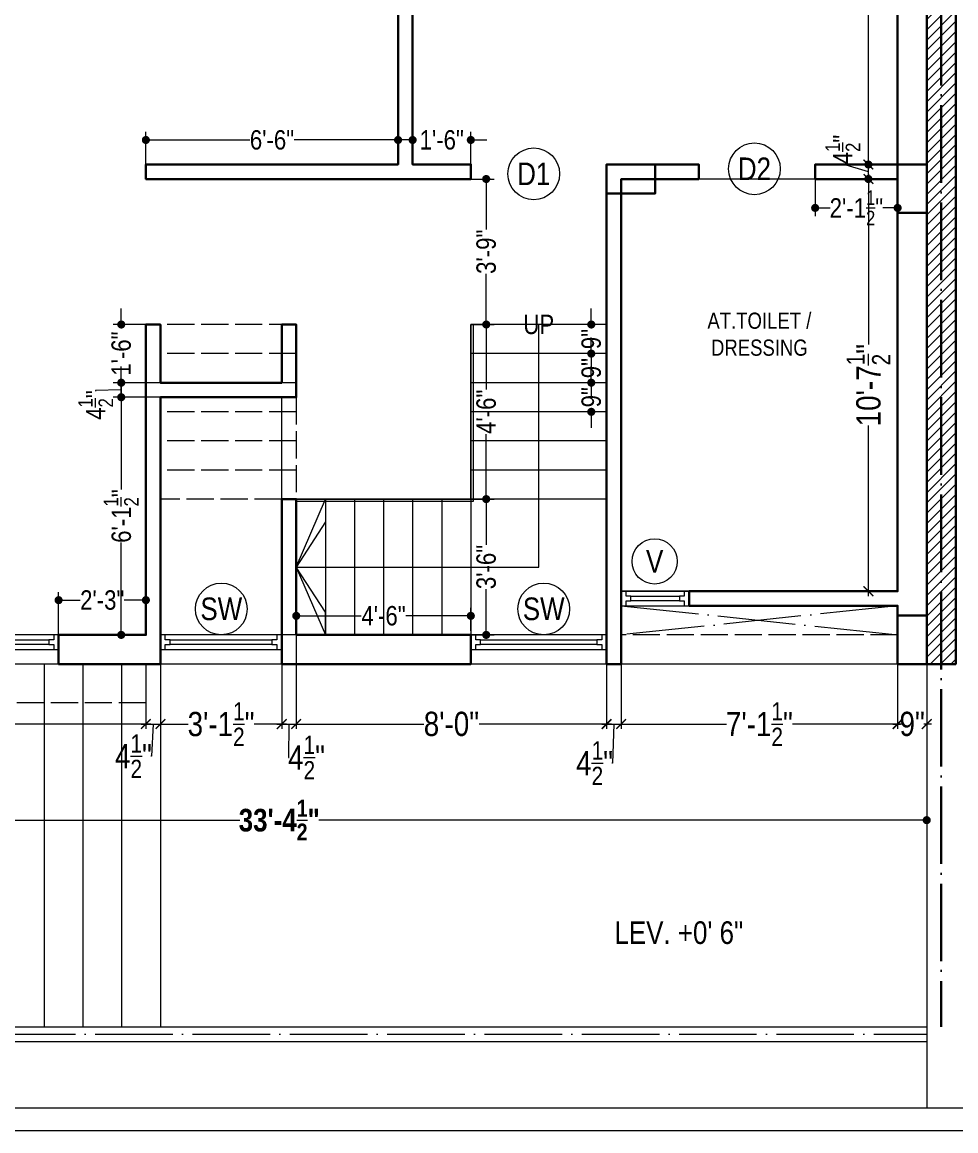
# Paper-space layout 'Layout1' of a CAD drawing. Header units: millimetres. Extents: x -1 to 3078, y -1078 to 819.
# Drawn here: x 389.1 to 677.9, y -686.2 to -343.3 of the extents above; entities that cross this region are included whole.
import ezdxf

# ---------------------------------------------------------------- set-up
doc = ezdxf.new("R2010")
doc.units = ezdxf.units.MM
doc.header["$MEASUREMENT"] = 0
doc.header["$PDMODE"] = 35
doc.linetypes.add('ACAD_ISO02W100', pattern=[15, 12, -3])
doc.linetypes.add('ACAD_ISO04W100', pattern=[30, 24, -3, 0, -3])
doc.layers.get('Defpoints').update_dxf_attribs({"color": 220})
for name, color, linetype, lineweight in [('COLUMN', 1, 'Continuous', 30), ('GROUND FLOOR', 7, 'Continuous', 9), ('GROUND FLOOR  ( DIM )', 7, 'Continuous', 9), ('GROUND FLOOR  ( HATCH )', 251, 'Continuous', 9), ('GROUND FLOOR  ( PLINE )', 251, 'Continuous', 30), ('GROUND FLOOR ( DW_RAIL )', 7, 'Continuous', 9), ('GROUND FLOOR ( STAIR )', 251, 'Continuous', 9), ('X_PLOT', 1, 'Continuous', 9), ('X_SHEET', 7, 'Continuous', 9)]:
    doc.layers.add(name, color=color, linetype=linetype, lineweight=lineweight)
doc.layers.add('GROUND FLOOR  ( Text )', color=251, linetype='Continuous')
doc.styles.add('Cn BT~6', font='swissc.ttf', dxfattribs={"height": 6})
doc.styles.add("Cn_BT_0'-0", font='swissc.ttf')
doc.styles.add('Cn_BT_7', font='swissc.ttf', dxfattribs={"height": 7})
doc.styles.add('Cn_BT_7½', font='swissc.ttf', dxfattribs={"height": 7.5})
doc.dimstyles.new('Cn BT~6', dxfattribs={"dimtxt": 0.18, "dimasz": 2.5, "dimexe": 2.5, "dimexo": 0, "dimgap": 0.09, "dimtad": 0, "dimdec": 3, "dimzin": 3, "dimdsep": 46, "dimlunit": 4, "dimtxsty": 'Cn BT~6', "dimblk": 'DOT', "dimcen": 0.09, "dimdle": 2, "dimclrd": 250, "dimclre": 250, "dimclrt": 5, "dimadec": 0, "dimazin": 0, "dimtfac": 0.75, "dimtdec": 3, "dimtofl": 0, "dimtmove": 0, "dimatfit": 3, "dimfxl": 1, "dimtolj": 1, "dimtzin": 0, "dimlwd": 15, "dimlwe": 15, "dimarcsym": 0})
doc.dimstyles.new('Cn_BT_7½', dxfattribs={"dimtxt": 9, "dimasz": 3, "dimexe": 1.5, "dimexo": 0, "dimgap": 0.09, "dimtad": 0, "dimdec": 3, "dimzin": 3, "dimdsep": 46, "dimlunit": 4, "dimtxsty": 'Cn_BT_7½', "dimblk": 'ARCHTICK', "dimcen": 0.09, "dimdle": 1.5, "dimclrd": 251, "dimclre": 251, "dimclrt": 14, "dimadec": 0, "dimazin": 0, "dimtfac": 0.75, "dimtdec": 3, "dimtofl": 0, "dimtmove": 0, "dimatfit": 3, "dimfxl": 0, "dimtolj": 1, "dimtzin": 0, "dimlwd": 15, "dimlwe": 15, "dimarcsym": 0})

# ---------------------------------------------------------------- blocks, each defined once
blk = doc.blocks.new('_ArchTick')
at = {"color": 0, "linetype": 'ByBlock', "const_width": 0.15}
blk.add_lwpolyline([(-0.5, -0.5), (0.5, 0.5)], dxfattribs=at)
blk = doc.blocks.new('*D19')
at = {"layer": 'Defpoints', "color": 0}
for p in [(659.87, -258.34), (650.83, -387.34), (659.87, -387.34)]:
    blk.add_point(p, dxfattribs=at)
at = {"layer": 'GROUND FLOOR  ( DIM )', "color": 251, "lineweight": 15}
for p, q in [((650.83, -256.84), (650.83, -311.98)), ((659.87, -258.34), (649.33, -258.34)), ((650.83, -388.84), (650.83, -333.7)), ((659.87, -387.34), (649.33, -387.34))]:
    blk.add_line(p, q, dxfattribs=at)
at = {"layer": 'GROUND FLOOR  ( DIM )', "color": 251, "lineweight": 15, "xscale": 3, "yscale": 3, "zscale": 3}
for p, rotation in [((650.83, -258.34), 90), ((650.83, -387.34), 270)]:
    blk.add_blockref('_ArchTick', p, dxfattribs=dict(at, rotation=rotation))
at = {"layer": 'GROUND FLOOR  ( DIM )', "color": 14, "insert": (650.83, -322.84), "char_height": 7.5, "attachment_point": 5, "rotation": 90, "style": 'Cn_BT_7½'}
blk.add_mtext('\\A1;10\'-9"', dxfattribs=at)
blk = doc.blocks.new('*D20')
at = {"layer": 'Defpoints', "color": 0}
for p in [(659.87, -391.84), (650.83, -519.34), (659.87, -519.34)]:
    blk.add_point(p, dxfattribs=at)
at = {"layer": 'GROUND FLOOR  ( DIM )', "color": 251, "lineweight": 15}
for p, q in [((650.83, -390.34), (650.83, -443.06)), ((659.87, -391.84), (649.33, -391.84)), ((650.83, -520.84), (650.83, -468.12)), ((659.87, -519.34), (649.33, -519.34))]:
    blk.add_line(p, q, dxfattribs=at)
at = {"layer": 'GROUND FLOOR  ( DIM )', "color": 251, "lineweight": 15, "xscale": 3, "yscale": 3, "zscale": 3}
for p, rotation in [((650.83, -391.84), 90), ((650.83, -519.34), 270)]:
    blk.add_blockref('_ArchTick', p, dxfattribs=dict(at, rotation=rotation))
at = {"layer": 'GROUND FLOOR  ( DIM )', "color": 14, "insert": (650.83, -455.59), "char_height": 7.5, "attachment_point": 5, "rotation": 90, "style": 'Cn_BT_7½'}
blk.add_mtext('\\A1;10\'-7{\\H0.750000x;\\S1/2;}"', dxfattribs=at)
blk = doc.blocks.new('_Dot')
at = {"color": 0, "linetype": 'ByBlock', "lineweight": -2}
blk.add_line((-0.5, 0), (-1, 0), dxfattribs=at)
at = {"color": 0, "linetype": 'ByBlock', "const_width": 0.5}
blk.add_lwpolyline([(-0.25, 0, 1), (0.25, 0, 1)], format="xyb", close=True, dxfattribs=at)
blk = doc.blocks.new('*D21')
at = {"layer": 'Defpoints', "color": 0}
for p in [(527.87, -391.84), (532.63, -391.84), (527.87, -436.84)]:
    blk.add_point(p, dxfattribs=at)
at = {"layer": 'GROUND FLOOR  ( DIM )', "color": 250, "lineweight": 15}
for p, q in [((527.87, -391.84), (535.13, -391.84)), ((532.63, -394.34), (532.63, -407.48)), ((532.63, -434.34), (532.63, -421.2)), ((527.87, -436.84), (535.13, -436.84))]:
    blk.add_line(p, q, dxfattribs=at)
at = {"layer": 'GROUND FLOOR  ( DIM )', "color": 250, "lineweight": 15, "xscale": 2.5, "yscale": 2.5, "zscale": 2.5}
for p, rotation in [((532.63, -391.84), 90), ((532.63, -436.84), 270)]:
    blk.add_blockref('_Dot', p, dxfattribs=dict(at, rotation=rotation))
at = {"layer": 'GROUND FLOOR  ( DIM )', "color": 5, "insert": (532.63, -414.34), "char_height": 6, "attachment_point": 5, "rotation": 90, "style": 'Cn BT~6'}
blk.add_mtext('\\A1;3\'-9"', dxfattribs=at)
blk = doc.blocks.new('*D34')
at = {"layer": 'Defpoints', "color": 0}
for p in [(277.37, -541.84), (427.37, -541.84), (427.37, -560.41)]:
    blk.add_point(p, dxfattribs=at)
at = {"layer": 'GROUND FLOOR  ( DIM )', "color": 251, "lineweight": 15}
for p, q in [((277.37, -541.84), (277.37, -561.91)), ((427.37, -541.84), (427.37, -561.91)), ((275.87, -560.41), (341.51, -560.41)), ((428.87, -560.41), (363.23, -560.41))]:
    blk.add_line(p, q, dxfattribs=at)
at = {"layer": 'GROUND FLOOR  ( DIM )', "color": 251, "lineweight": 15, "xscale": 3, "yscale": 3, "zscale": 3, "rotation": 180}
blk.add_blockref('_ArchTick', (277.37, -560.41), dxfattribs=at)
at = {"layer": 'GROUND FLOOR  ( DIM )', "color": 251, "lineweight": 15, "xscale": 3, "yscale": 3, "zscale": 3}
blk.add_blockref('_ArchTick', (427.37, -560.41), dxfattribs=at)
at = {"layer": 'GROUND FLOOR  ( DIM )', "color": 14, "insert": (352.37, -560.41), "char_height": 7.5, "attachment_point": 5, "style": 'Cn_BT_7½'}
blk.add_mtext('\\A1;12\'-6"', dxfattribs=at)
blk = doc.blocks.new('*D35')
at = {"layer": 'Defpoints', "color": 0}
for p in [(427.37, -541.84), (431.87, -541.84), (431.87, -560.41)]:
    blk.add_point(p, dxfattribs=at)
at = {"layer": 'GROUND FLOOR  ( DIM )', "color": 251, "lineweight": 15}
for p, q in [((427.37, -541.84), (427.37, -561.91)), ((431.87, -541.84), (431.87, -561.91)), ((425.87, -560.41), (433.37, -560.41)), ((429.62, -560.41), (429.08, -570.34)), ((429.08, -570.34), (428.9, -570.34))]:
    blk.add_line(p, q, dxfattribs=at)
at = {"layer": 'GROUND FLOOR  ( DIM )', "color": 251, "lineweight": 15, "xscale": 3, "yscale": 3, "zscale": 3, "rotation": 180}
blk.add_blockref('_ArchTick', (427.37, -560.41), dxfattribs=at)
at = {"layer": 'GROUND FLOOR  ( DIM )', "color": 251, "lineweight": 15, "xscale": 3, "yscale": 3, "zscale": 3}
blk.add_blockref('_ArchTick', (431.87, -560.41), dxfattribs=at)
at = {"layer": 'GROUND FLOOR  ( DIM )', "color": 14, "insert": (423.53, -570.34), "char_height": 7.5, "attachment_point": 5, "style": 'Cn_BT_7½'}
blk.add_mtext('\\A1;4{\\H0.750000x;\\S1/2;}"', dxfattribs=at)
blk = doc.blocks.new('*D36')
at = {"layer": 'Defpoints', "color": 0}
for p in [(431.87, -541.84), (469.37, -541.84), (469.37, -560.41)]:
    blk.add_point(p, dxfattribs=at)
at = {"layer": 'GROUND FLOOR  ( DIM )', "color": 251, "lineweight": 15}
for p, q in [((431.87, -541.84), (431.87, -561.91)), ((469.37, -541.84), (469.37, -561.91)), ((430.37, -560.41), (440.4, -560.41)), ((470.87, -560.41), (460.85, -560.41))]:
    blk.add_line(p, q, dxfattribs=at)
at = {"layer": 'GROUND FLOOR  ( DIM )', "color": 251, "lineweight": 15, "xscale": 3, "yscale": 3, "zscale": 3, "rotation": 180}
blk.add_blockref('_ArchTick', (431.87, -560.41), dxfattribs=at)
at = {"layer": 'GROUND FLOOR  ( DIM )', "color": 251, "lineweight": 15, "xscale": 3, "yscale": 3, "zscale": 3}
blk.add_blockref('_ArchTick', (469.37, -560.41), dxfattribs=at)
at = {"layer": 'GROUND FLOOR  ( DIM )', "color": 14, "insert": (450.62, -560.41), "char_height": 7.5, "attachment_point": 5, "style": 'Cn_BT_7½'}
blk.add_mtext('\\A1;3\'-1{\\H0.750000x;\\S1/2;}"', dxfattribs=at)
blk = doc.blocks.new('*D37')
at = {"layer": 'Defpoints', "color": 0}
for p in [(473.87, -532.84), (469.37, -541.84), (473.87, -560.41)]:
    blk.add_point(p, dxfattribs=at)
at = {"layer": 'GROUND FLOOR  ( DIM )', "color": 251, "lineweight": 15}
for p, q in [((473.87, -532.84), (473.87, -561.91)), ((469.37, -541.84), (469.37, -561.91)), ((467.87, -560.41), (475.37, -560.41)), ((471.62, -560.41), (471.51, -570.76)), ((471.51, -570.76), (471.69, -570.76))]:
    blk.add_line(p, q, dxfattribs=at)
at = {"layer": 'GROUND FLOOR  ( DIM )', "color": 251, "lineweight": 15, "xscale": 3, "yscale": 3, "zscale": 3, "rotation": 180}
blk.add_blockref('_ArchTick', (469.37, -560.41), dxfattribs=at)
at = {"layer": 'GROUND FLOOR  ( DIM )', "color": 251, "lineweight": 15, "xscale": 3, "yscale": 3, "zscale": 3}
blk.add_blockref('_ArchTick', (473.87, -560.41), dxfattribs=at)
at = {"layer": 'GROUND FLOOR  ( DIM )', "color": 14, "insert": (477.06, -570.76), "char_height": 7.5, "attachment_point": 5, "style": 'Cn_BT_7½'}
blk.add_mtext('\\A1;4{\\H0.750000x;\\S1/2;}"', dxfattribs=at)
blk = doc.blocks.new('*D38')
at = {"layer": 'Defpoints', "color": 0}
for p in [(473.87, -532.84), (569.87, -541.84), (569.87, -560.41)]:
    blk.add_point(p, dxfattribs=at)
at = {"layer": 'GROUND FLOOR  ( DIM )', "color": 251, "lineweight": 15}
for p, q in [((473.87, -532.84), (473.87, -561.91)), ((569.87, -541.84), (569.87, -561.91)), ((472.37, -560.41), (513.35, -560.41)), ((571.37, -560.41), (530.4, -560.41))]:
    blk.add_line(p, q, dxfattribs=at)
at = {"layer": 'GROUND FLOOR  ( DIM )', "color": 251, "lineweight": 15, "xscale": 3, "yscale": 3, "zscale": 3, "rotation": 180}
blk.add_blockref('_ArchTick', (473.87, -560.41), dxfattribs=at)
at = {"layer": 'GROUND FLOOR  ( DIM )', "color": 251, "lineweight": 15, "xscale": 3, "yscale": 3, "zscale": 3}
blk.add_blockref('_ArchTick', (569.87, -560.41), dxfattribs=at)
at = {"layer": 'GROUND FLOOR  ( DIM )', "color": 14, "insert": (521.87, -560.41), "char_height": 7.5, "attachment_point": 5, "style": 'Cn_BT_7½'}
blk.add_mtext('\\A1;8\'-0"', dxfattribs=at)
blk = doc.blocks.new('*D39')
at = {"layer": 'Defpoints', "color": 0}
for p in [(569.87, -541.84), (574.37, -541.84), (574.37, -560.41)]:
    blk.add_point(p, dxfattribs=at)
at = {"layer": 'GROUND FLOOR  ( DIM )', "color": 251, "lineweight": 15}
for p, q in [((569.87, -541.84), (569.87, -561.91)), ((574.37, -541.84), (574.37, -561.91)), ((568.37, -560.41), (575.87, -560.41)), ((572.12, -560.41), (571.7, -572.51)), ((571.7, -572.51), (571.52, -572.51))]:
    blk.add_line(p, q, dxfattribs=at)
at = {"layer": 'GROUND FLOOR  ( DIM )', "color": 251, "lineweight": 15, "xscale": 3, "yscale": 3, "zscale": 3, "rotation": 180}
blk.add_blockref('_ArchTick', (569.87, -560.41), dxfattribs=at)
at = {"layer": 'GROUND FLOOR  ( DIM )', "color": 251, "lineweight": 15, "xscale": 3, "yscale": 3, "zscale": 3}
blk.add_blockref('_ArchTick', (574.37, -560.41), dxfattribs=at)
at = {"layer": 'GROUND FLOOR  ( DIM )', "color": 14, "insert": (566.15, -572.51), "char_height": 7.5, "attachment_point": 5, "style": 'Cn_BT_7½'}
blk.add_mtext('\\A1;4{\\H0.750000x;\\S1/2;}"', dxfattribs=at)
blk = doc.blocks.new('*D40')
at = {"layer": 'Defpoints', "color": 0}
for p in [(574.37, -541.84), (659.87, -541.84), (659.87, -560.41)]:
    blk.add_point(p, dxfattribs=at)
at = {"layer": 'GROUND FLOOR  ( DIM )', "color": 251, "lineweight": 15}
for p, q in [((574.37, -541.84), (574.37, -561.91)), ((659.87, -541.84), (659.87, -561.91)), ((572.87, -560.41), (606.92, -560.41)), ((661.37, -560.41), (627.32, -560.41))]:
    blk.add_line(p, q, dxfattribs=at)
at = {"layer": 'GROUND FLOOR  ( DIM )', "color": 251, "lineweight": 15, "xscale": 3, "yscale": 3, "zscale": 3, "rotation": 180}
blk.add_blockref('_ArchTick', (574.37, -560.41), dxfattribs=at)
at = {"layer": 'GROUND FLOOR  ( DIM )', "color": 251, "lineweight": 15, "xscale": 3, "yscale": 3, "zscale": 3}
blk.add_blockref('_ArchTick', (659.87, -560.41), dxfattribs=at)
at = {"layer": 'GROUND FLOOR  ( DIM )', "color": 14, "insert": (617.12, -560.41), "char_height": 7.5, "attachment_point": 5, "style": 'Cn_BT_7½'}
blk.add_mtext('\\A1;7\'-1{\\H0.750000x;\\S1/2;}"', dxfattribs=at)
blk = doc.blocks.new('*D41')
at = {"layer": 'Defpoints', "color": 0}
for p in [(659.87, -541.84), (668.87, -541.84), (668.87, -560.41)]:
    blk.add_point(p, dxfattribs=at)
at = {"layer": 'GROUND FLOOR  ( DIM )', "color": 251, "lineweight": 15}
for p, q in [((659.87, -541.84), (659.87, -561.91)), ((668.87, -541.84), (668.87, -561.91)), ((658.37, -560.41), (660.72, -560.41)), ((670.37, -560.41), (668.03, -560.41))]:
    blk.add_line(p, q, dxfattribs=at)
at = {"layer": 'GROUND FLOOR  ( DIM )', "color": 251, "lineweight": 15, "xscale": 3, "yscale": 3, "zscale": 3, "rotation": 180}
blk.add_blockref('_ArchTick', (659.87, -560.41), dxfattribs=at)
at = {"layer": 'GROUND FLOOR  ( DIM )', "color": 251, "lineweight": 15, "xscale": 3, "yscale": 3, "zscale": 3}
blk.add_blockref('_ArchTick', (668.87, -560.41), dxfattribs=at)
at = {"layer": 'GROUND FLOOR  ( DIM )', "color": 14, "insert": (664.37, -560.41), "char_height": 7.5, "attachment_point": 5, "style": 'Cn_BT_7½'}
blk.add_mtext('\\A1;9"', dxfattribs=at)
blk = doc.blocks.new('*D42')
at = {"layer": 'Defpoints', "color": 0}
for p in [(419.75, -459.34), (431.87, -459.34), (427.37, -532.84)]:
    blk.add_point(p, dxfattribs=at)
at = {"layer": 'GROUND FLOOR  ( DIM )', "color": 250, "lineweight": 15}
for p, q in [((431.87, -459.34), (417.25, -459.34)), ((419.75, -461.84), (419.75, -487.92)), ((419.75, -530.34), (419.75, -504.26)), ((427.37, -532.84), (417.25, -532.84))]:
    blk.add_line(p, q, dxfattribs=at)
at = {"layer": 'GROUND FLOOR  ( DIM )', "color": 250, "lineweight": 15, "xscale": 2.5, "yscale": 2.5, "zscale": 2.5}
for p, rotation in [((419.75, -459.34), 90), ((419.75, -532.84), 270)]:
    blk.add_blockref('_Dot', p, dxfattribs=dict(at, rotation=rotation))
at = {"layer": 'GROUND FLOOR  ( DIM )', "color": 5, "insert": (419.75, -496.09), "char_height": 6, "attachment_point": 5, "rotation": 90, "style": 'Cn BT~6'}
blk.add_mtext('\\A1;6\'-1{\\H0.750000x;\\S1/2;}"', dxfattribs=at)
blk = doc.blocks.new('*D43')
at = {"layer": 'Defpoints', "color": 0}
for p in [(419.75, -454.84), (431.87, -454.84), (431.87, -459.34)]:
    blk.add_point(p, dxfattribs=at)
at = {"layer": 'GROUND FLOOR  ( DIM )', "color": 250, "lineweight": 15}
for p, q in [((419.75, -452.34), (419.75, -449.84)), ((431.87, -454.84), (417.25, -454.84)), ((419.75, -459.34), (419.75, -454.84)), ((419.75, -457.09), (411.83, -457.26)), ((411.83, -457.26), (411.83, -457.44)), ((431.87, -459.34), (417.25, -459.34)), ((419.75, -461.84), (419.75, -464.34))]:
    blk.add_line(p, q, dxfattribs=at)
at = {"layer": 'GROUND FLOOR  ( DIM )', "color": 250, "lineweight": 15, "xscale": 2.5, "yscale": 2.5, "zscale": 2.5}
for p, rotation in [((419.75, -454.84), 270), ((419.75, -459.34), 90)]:
    blk.add_blockref('_Dot', p, dxfattribs=dict(at, rotation=rotation))
at = {"layer": 'GROUND FLOOR  ( DIM )', "color": 5, "insert": (411.83, -461.75), "char_height": 6, "attachment_point": 5, "rotation": 90, "style": 'Cn BT~6'}
blk.add_mtext('\\A1;4{\\H0.750000x;\\S1/2;}"', dxfattribs=at)
blk = doc.blocks.new('*D44')
at = {"layer": 'Defpoints', "color": 0}
for p in [(419.75, -436.84), (427.37, -436.84), (431.87, -454.84)]:
    blk.add_point(p, dxfattribs=at)
at = {"layer": 'GROUND FLOOR  ( DIM )', "color": 250, "lineweight": 15}
for p, q in [((419.75, -434.34), (419.75, -431.84)), ((427.37, -436.84), (417.25, -436.84)), ((431.87, -454.84), (417.25, -454.84)), ((419.75, -457.34), (419.75, -459.84))]:
    blk.add_line(p, q, dxfattribs=at)
at = {"layer": 'GROUND FLOOR  ( DIM )', "color": 250, "lineweight": 15, "xscale": 2.5, "yscale": 2.5, "zscale": 2.5}
for p, rotation in [((419.75, -436.84), 270), ((419.75, -454.84), 90)]:
    blk.add_blockref('_Dot', p, dxfattribs=dict(at, rotation=rotation))
at = {"layer": 'GROUND FLOOR  ( DIM )', "color": 5, "insert": (419.75, -445.84), "char_height": 6, "attachment_point": 5, "rotation": 90, "style": 'Cn BT~6'}
blk.add_mtext('\\A1;1\'-6"', dxfattribs=at)
blk = doc.blocks.new('*D45')
at = {"layer": 'Defpoints', "color": 0}
for p in [(650.83, -387.34), (659.87, -387.34), (659.87, -391.84)]:
    blk.add_point(p, dxfattribs=at)
at = {"layer": 'GROUND FLOOR  ( DIM )', "color": 250, "lineweight": 15}
for p, q in [((650.83, -384.84), (650.83, -382.34)), ((642.91, -387.22), (642.91, -387.04)), ((650.83, -389.59), (642.91, -387.22)), ((659.87, -387.34), (648.33, -387.34)), ((650.83, -391.84), (650.83, -387.34)), ((659.87, -391.84), (648.33, -391.84)), ((650.83, -394.34), (650.83, -396.84))]:
    blk.add_line(p, q, dxfattribs=at)
at = {"layer": 'GROUND FLOOR  ( DIM )', "color": 250, "lineweight": 15, "xscale": 2.5, "yscale": 2.5, "zscale": 2.5}
for p, rotation in [((650.83, -387.34), 270), ((650.83, -391.84), 90)]:
    blk.add_blockref('_Dot', p, dxfattribs=dict(at, rotation=rotation))
at = {"layer": 'GROUND FLOOR  ( DIM )', "color": 5, "insert": (642.91, -382.72), "char_height": 6, "attachment_point": 5, "rotation": 90, "style": 'Cn BT~6'}
blk.add_mtext('\\A1;4{\\H0.750000x;\\S1/2;}"', dxfattribs=at)
blk = doc.blocks.new('*D49')
at = {"layer": 'Defpoints', "color": 0}
for p in [(634.37, -391.84), (659.87, -391.84), (634.37, -400.78)]:
    blk.add_point(p, dxfattribs=at)
at = {"layer": 'GROUND FLOOR  ( DIM )', "color": 250, "lineweight": 15}
for p, q in [((634.37, -391.84), (634.37, -403.28)), ((659.87, -391.84), (659.87, -403.28)), ((636.87, -400.78), (638.96, -400.78)), ((657.37, -400.78), (655.29, -400.78))]:
    blk.add_line(p, q, dxfattribs=at)
at = {"layer": 'GROUND FLOOR  ( DIM )', "color": 250, "lineweight": 15, "xscale": 2.5, "yscale": 2.5, "zscale": 2.5, "rotation": 180}
blk.add_blockref('_Dot', (634.37, -400.78), dxfattribs=at)
at = {"layer": 'GROUND FLOOR  ( DIM )', "color": 250, "lineweight": 15, "xscale": 2.5, "yscale": 2.5, "zscale": 2.5}
blk.add_blockref('_Dot', (659.87, -400.78), dxfattribs=at)
at = {"layer": 'GROUND FLOOR  ( DIM )', "color": 5, "insert": (647.12, -400.78), "char_height": 6, "attachment_point": 5, "style": 'Cn BT~6'}
blk.add_mtext('\\A1;2\'-1{\\H0.750000x;\\S1/2;}"', dxfattribs=at)
blk = doc.blocks.new('*D50')
at = {"layer": 'Defpoints', "color": 0}
for p in [(505.37, -379.77), (427.37, -387.34), (505.37, -387.34)]:
    blk.add_point(p, dxfattribs=at)
at = {"layer": 'GROUND FLOOR  ( DIM )', "color": 250, "lineweight": 15}
for p, q in [((427.37, -387.34), (427.37, -377.27)), ((429.87, -379.77), (459.54, -379.77)), ((502.87, -379.77), (473.21, -379.77)), ((505.37, -387.34), (505.37, -377.27))]:
    blk.add_line(p, q, dxfattribs=at)
at = {"layer": 'GROUND FLOOR  ( DIM )', "color": 250, "lineweight": 15, "xscale": 2.5, "yscale": 2.5, "zscale": 2.5, "rotation": 180}
blk.add_blockref('_Dot', (427.37, -379.77), dxfattribs=at)
at = {"layer": 'GROUND FLOOR  ( DIM )', "color": 250, "lineweight": 15, "xscale": 2.5, "yscale": 2.5, "zscale": 2.5}
blk.add_blockref('_Dot', (505.37, -379.77), dxfattribs=at)
at = {"layer": 'GROUND FLOOR  ( DIM )', "color": 5, "insert": (466.37, -379.77), "char_height": 6, "attachment_point": 5, "style": 'Cn BT~6'}
blk.add_mtext('\\A1;6\'-6"', dxfattribs=at)
blk = doc.blocks.new('*D51')
at = {"layer": 'Defpoints', "color": 0}
for p in [(473.87, -526.95), (473.87, -531.57), (527.87, -531.57)]:
    blk.add_point(p, dxfattribs=at)
at = {"layer": 'GROUND FLOOR  ( DIM )', "color": 250, "lineweight": 15}
for p, q in [((473.87, -531.57), (473.87, -524.45)), ((527.87, -531.57), (527.87, -524.45)), ((476.37, -526.95), (493.98, -526.95)), ((525.37, -526.95), (507.77, -526.95))]:
    blk.add_line(p, q, dxfattribs=at)
at = {"layer": 'GROUND FLOOR  ( DIM )', "color": 250, "lineweight": 15, "xscale": 2.5, "yscale": 2.5, "zscale": 2.5, "rotation": 180}
blk.add_blockref('_Dot', (473.87, -526.95), dxfattribs=at)
at = {"layer": 'GROUND FLOOR  ( DIM )', "color": 250, "lineweight": 15, "xscale": 2.5, "yscale": 2.5, "zscale": 2.5}
blk.add_blockref('_Dot', (527.87, -526.95), dxfattribs=at)
at = {"layer": 'GROUND FLOOR  ( DIM )', "color": 5, "insert": (500.87, -526.95), "char_height": 6, "attachment_point": 5, "style": 'Cn BT~6'}
blk.add_mtext('\\A1;4\'-6"', dxfattribs=at)
blk = doc.blocks.new('*D52')
at = {"layer": 'Defpoints', "color": 0}
for p in [(569.87, -436.84), (565.12, -445.84), (569.17, -445.84)]:
    blk.add_point(p, dxfattribs=at)
at = {"layer": 'GROUND FLOOR  ( DIM )', "color": 250, "lineweight": 15}
for p, q in [((565.12, -434.34), (565.12, -431.84)), ((569.87, -436.84), (562.62, -436.84)), ((569.17, -445.84), (562.62, -445.84)), ((565.12, -448.34), (565.12, -450.84))]:
    blk.add_line(p, q, dxfattribs=at)
at = {"layer": 'GROUND FLOOR  ( DIM )', "color": 250, "lineweight": 15, "xscale": 2.5, "yscale": 2.5, "zscale": 2.5}
for p, rotation in [((565.12, -436.84), 270), ((565.12, -445.84), 90)]:
    blk.add_blockref('_Dot', p, dxfattribs=dict(at, rotation=rotation))
at = {"layer": 'GROUND FLOOR  ( DIM )', "color": 5, "insert": (565.12, -441.34), "char_height": 6, "attachment_point": 5, "rotation": 90, "style": 'Cn BT~6'}
blk.add_mtext('\\A1;9"', dxfattribs=at)
blk = doc.blocks.new('*D53')
at = {"layer": 'Defpoints', "color": 0}
for p in [(569.17, -445.84), (565.12, -454.84), (569.17, -454.84)]:
    blk.add_point(p, dxfattribs=at)
at = {"layer": 'GROUND FLOOR  ( DIM )', "color": 250, "lineweight": 15}
for p, q in [((565.12, -443.34), (565.12, -440.84)), ((569.17, -445.84), (562.62, -445.84)), ((569.17, -454.84), (562.62, -454.84)), ((565.12, -457.34), (565.12, -459.84))]:
    blk.add_line(p, q, dxfattribs=at)
at = {"layer": 'GROUND FLOOR  ( DIM )', "color": 250, "lineweight": 15, "xscale": 2.5, "yscale": 2.5, "zscale": 2.5}
for p, rotation in [((565.12, -445.84), 270), ((565.12, -454.84), 90)]:
    blk.add_blockref('_Dot', p, dxfattribs=dict(at, rotation=rotation))
at = {"layer": 'GROUND FLOOR  ( DIM )', "color": 5, "insert": (565.12, -450.34), "char_height": 6, "attachment_point": 5, "rotation": 90, "style": 'Cn BT~6'}
blk.add_mtext('\\A1;9"', dxfattribs=at)
blk = doc.blocks.new('*D54')
at = {"layer": 'Defpoints', "color": 0}
for p in [(569.17, -454.84), (565.12, -463.84), (569.17, -463.84)]:
    blk.add_point(p, dxfattribs=at)
at = {"layer": 'GROUND FLOOR  ( DIM )', "color": 250, "lineweight": 15}
for p, q in [((565.12, -452.34), (565.12, -449.84)), ((569.17, -454.84), (562.62, -454.84)), ((569.17, -463.84), (562.62, -463.84)), ((565.12, -466.34), (565.12, -468.84))]:
    blk.add_line(p, q, dxfattribs=at)
at = {"layer": 'GROUND FLOOR  ( DIM )', "color": 250, "lineweight": 15, "xscale": 2.5, "yscale": 2.5, "zscale": 2.5}
for p, rotation in [((565.12, -454.84), 270), ((565.12, -463.84), 90)]:
    blk.add_blockref('_Dot', p, dxfattribs=dict(at, rotation=rotation))
at = {"layer": 'GROUND FLOOR  ( DIM )', "color": 5, "insert": (565.12, -459.34), "char_height": 6, "attachment_point": 5, "rotation": 90, "style": 'Cn BT~6'}
blk.add_mtext('\\A1;9"', dxfattribs=at)
blk = doc.blocks.new('*D55')
at = {"layer": 'Defpoints', "color": 0}
for p in [(527.87, -490.84), (532.63, -490.84), (527.87, -532.84)]:
    blk.add_point(p, dxfattribs=at)
at = {"layer": 'GROUND FLOOR  ( DIM )', "color": 250, "lineweight": 15}
for p, q in [((527.87, -490.84), (535.13, -490.84)), ((532.63, -493.34), (532.63, -504.98)), ((532.63, -530.34), (532.63, -518.7)), ((527.87, -532.84), (535.13, -532.84))]:
    blk.add_line(p, q, dxfattribs=at)
at = {"layer": 'GROUND FLOOR  ( DIM )', "color": 250, "lineweight": 15, "xscale": 2.5, "yscale": 2.5, "zscale": 2.5}
for p, rotation in [((532.63, -490.84), 90), ((532.63, -532.84), 270)]:
    blk.add_blockref('_Dot', p, dxfattribs=dict(at, rotation=rotation))
at = {"layer": 'GROUND FLOOR  ( DIM )', "color": 5, "insert": (532.63, -511.84), "char_height": 6, "attachment_point": 5, "rotation": 90, "style": 'Cn BT~6'}
blk.add_mtext('\\A1;3\'-6"', dxfattribs=at)
blk = doc.blocks.new('*D56')
at = {"layer": 'Defpoints', "color": 0}
for p in [(528.57, -436.84), (532.63, -436.84), (527.87, -490.84)]:
    blk.add_point(p, dxfattribs=at)
at = {"layer": 'GROUND FLOOR  ( DIM )', "color": 250, "lineweight": 15}
for p, q in [((528.57, -436.84), (535.13, -436.84)), ((532.63, -439.34), (532.63, -456.94)), ((532.63, -488.34), (532.63, -470.74)), ((527.87, -490.84), (535.13, -490.84))]:
    blk.add_line(p, q, dxfattribs=at)
at = {"layer": 'GROUND FLOOR  ( DIM )', "color": 250, "lineweight": 15, "xscale": 2.5, "yscale": 2.5, "zscale": 2.5}
for p, rotation in [((532.63, -436.84), 90), ((532.63, -490.84), 270)]:
    blk.add_blockref('_Dot', p, dxfattribs=dict(at, rotation=rotation))
at = {"layer": 'GROUND FLOOR  ( DIM )', "color": 5, "insert": (532.63, -463.84), "char_height": 6, "attachment_point": 5, "rotation": 90, "style": 'Cn BT~6'}
blk.add_mtext('\\A1;4\'-6"', dxfattribs=at)
blk = doc.blocks.new('*D59')
at = {"layer": 'Defpoints', "color": 0}
for p in [(400.37, -522.09), (400.37, -532.84), (427.37, -532.84)]:
    blk.add_point(p, dxfattribs=at)
at = {"layer": 'GROUND FLOOR  ( DIM )', "color": 250, "lineweight": 15}
for p, q in [((400.37, -532.84), (400.37, -519.59)), ((427.37, -532.84), (427.37, -519.59)), ((402.87, -522.09), (407.05, -522.09)), ((424.87, -522.09), (420.7, -522.09))]:
    blk.add_line(p, q, dxfattribs=at)
at = {"layer": 'GROUND FLOOR  ( DIM )', "color": 250, "lineweight": 15, "xscale": 2.5, "yscale": 2.5, "zscale": 2.5, "rotation": 180}
blk.add_blockref('_Dot', (400.37, -522.09), dxfattribs=at)
at = {"layer": 'GROUND FLOOR  ( DIM )', "color": 250, "lineweight": 15, "xscale": 2.5, "yscale": 2.5, "zscale": 2.5}
blk.add_blockref('_Dot', (427.37, -522.09), dxfattribs=at)
at = {"layer": 'GROUND FLOOR  ( DIM )', "color": 5, "insert": (413.87, -522.09), "char_height": 6, "attachment_point": 5, "style": 'Cn BT~6'}
blk.add_mtext('\\A1;2\'-3"', dxfattribs=at)
blk = doc.blocks.new('*D60')
at = {"layer": 'Defpoints', "color": 0}
for p in [(527.87, -379.77), (509.87, -387.34), (527.87, -387.34)]:
    blk.add_point(p, dxfattribs=at)
at = {"layer": 'GROUND FLOOR  ( DIM )', "color": 250, "lineweight": 15}
for p, q in [((507.37, -379.77), (504.87, -379.77)), ((509.87, -387.34), (509.87, -377.27)), ((527.87, -387.34), (527.87, -377.27)), ((530.37, -379.77), (532.87, -379.77))]:
    blk.add_line(p, q, dxfattribs=at)
at = {"layer": 'GROUND FLOOR  ( DIM )', "color": 250, "lineweight": 15, "xscale": 2.5, "yscale": 2.5, "zscale": 2.5}
blk.add_blockref('_Dot', (509.87, -379.77), dxfattribs=at)
at = {"layer": 'GROUND FLOOR  ( DIM )', "color": 250, "lineweight": 15, "xscale": 2.5, "yscale": 2.5, "zscale": 2.5, "rotation": 180}
blk.add_blockref('_Dot', (527.87, -379.77), dxfattribs=at)
at = {"layer": 'GROUND FLOOR  ( DIM )', "color": 5, "insert": (518.87, -379.77), "char_height": 6, "attachment_point": 5, "style": 'Cn BT~6'}
blk.add_mtext('\\A1;1\'-6"', dxfattribs=at)
blk = doc.blocks.new('*D10')
at = {"layer": 'Defpoints', "color": 0}
for p in [(268.37, -541.84), (668.87, -541.84), (668.87, -590.13)]:
    blk.add_point(p, dxfattribs=at)
at = {"layer": 'GROUND FLOOR  ( DIM )', "color": 250, "lineweight": 15}
for p, q in [((268.37, -541.84), (268.37, -592.63)), ((668.87, -541.84), (668.87, -592.63)), ((270.87, -590.13), (456.44, -590.13)), ((666.37, -590.13), (480.81, -590.13))]:
    blk.add_line(p, q, dxfattribs=at)
at = {"layer": 'GROUND FLOOR  ( DIM )', "color": 250, "lineweight": 15, "xscale": 2.5, "yscale": 2.5, "zscale": 2.5, "rotation": 180}
blk.add_blockref('_Dot', (268.37, -590.13), dxfattribs=at)
at = {"layer": 'GROUND FLOOR  ( DIM )', "color": 250, "lineweight": 15, "xscale": 2.5, "yscale": 2.5, "zscale": 2.5}
blk.add_blockref('_Dot', (668.87, -590.13), dxfattribs=at)
at = {"layer": 'GROUND FLOOR  ( DIM )', "color": 5, "insert": (468.62, -590.13), "char_height": 7, "attachment_point": 5, "style": "Cn_BT_0'-0"}
blk.add_mtext('\\A1;{\\fSwis721 Cn BT|b1|i0|c0|p34;33\'-4{\\H0.750000x;\\S1/2;}"}', dxfattribs=at)

psp = doc.layouts.get("Layout1")

# ---------------------------------------------------------------- hatches: boundary and pattern name
at = {"layer": 'GROUND FLOOR  ( HATCH )'}
h = psp.add_hatch(dxfattribs=at)
h.set_pattern_fill('ANSI31', color=6, scale=18, style=0)
h.set_pattern_definition([(45, (-115862.812, 162077.3333), (-1.590990258, 1.590990258), [])])
h.paths.add_polyline_path([(677.874, -198.3411), (668.874, -198.3411), (668.874, -541.8411), (677.874, -541.8411)])

# ---------------------------------------------------------------- linework, layer by layer
at = {"layer": 'COLUMN'}
for points in [[(584.874, -387.3411), (584.874, -396.3411), (569.874, -396.3411), (569.874, -387.3411)], [(659.874, -387.3411), (668.874, -387.3411), (668.874, -402.3411), (659.874, -402.3411)], [(659.874, -526.8411), (668.874, -526.8411), (668.874, -541.8411), (659.874, -541.8411)]]:
    psp.add_lwpolyline(points, close=True, dxfattribs=at)
at = {"layer": 'GROUND FLOOR'}
for p, q in [((668.874, -158.2922), (668.874, -679.225)), ((505.374, -258.3411), (505.374, -387.3411)), ((509.874, -258.3411), (509.874, -387.3411)), ((659.874, -258.3411), (659.874, -387.3411)), ((505.374, -387.3411), (427.374, -387.3411)), ((427.374, -391.8411), (427.374, -387.3411)), ((509.874, -387.3411), (527.874, -387.3411)), ((527.874, -387.3411), (527.874, -391.8411)), ((569.874, -387.3411), (569.874, -541.8411)), ((598.374, -387.3411), (569.874, -387.3411)), ((598.374, -387.3411), (598.374, -391.8411)), ((659.874, -387.3411), (634.374, -387.3411)), ((634.374, -387.3411), (634.374, -391.8411)), ((527.874, -391.8411), (427.374, -391.8411)), ((574.374, -391.8411), (574.374, -541.8411)), ((659.874, -391.8411), (574.374, -391.8411)), ((659.874, -391.8411), (659.874, -519.3411)), ((469.374, -454.8411), (469.374, -436.8411)), ((473.874, -459.3411), (473.874, -436.8411)), ((469.374, -541.8411), (469.374, -459.3411)), ((473.874, -532.8411), (473.874, -490.8411)), ((574.374, -519.3411), (659.874, -519.3411)), ((595.374, -519.3411), (595.374, -523.8411)), ((574.374, -523.8411), (659.874, -523.8411)), ((659.874, -523.8411), (659.874, -541.8411)), ((427.374, -532.8411), (325.374, -532.8411)), ((400.374, -541.8411), (400.374, -532.8411)), ((569.874, -532.8411), (431.874, -532.8411)), ((527.874, -532.8411), (527.874, -541.8411)), ((668.874, -541.8411), (268.374, -541.8411)), ((395.874, -541.8411), (395.874, -654.0911)), ((407.874, -541.8411), (407.874, -654.0911)), ((419.874, -541.8411), (419.874, -654.0911)), ((431.874, -541.8411), (431.874, -654.0911)), ((173.124, -654.0911), (668.874, -654.0911)), ((168.624, -658.5911), (668.874, -658.5911))]:
    psp.add_line(p, q, dxfattribs=at)
at = {"layer": 'GROUND FLOOR', "color": 1, "linetype": 'ACAD_ISO04W100'}
for p, q in [((673.374, -158.2922), (673.374, -541.8411)), ((574.374, -523.8411), (659.874, -532.8411)), ((659.874, -523.8411), (574.374, -532.8411))]:
    psp.add_line(p, q, dxfattribs=at)
at = {"layer": 'GROUND FLOOR', "color": 5}
psp.add_line((473.874, -459.3411), (431.874, -459.3411), dxfattribs=at)
at = {"layer": 'GROUND FLOOR', "linetype": 'ACAD_ISO02W100', "ltscale": 0.7}
psp.add_line((659.874, -532.8411), (574.374, -532.8411), dxfattribs=at)
at = {"layer": 'GROUND FLOOR', "color": 1, "linetype": 'ACAD_ISO04W100'}
psp.add_lwpolyline([(668.874, -193.8411), (170.874, -193.8411), (170.874, -656.3411), (668.874, -656.3411)], dxfattribs=at)
at = {"layer": 'GROUND FLOOR', "color": 6, "lineweight": 30}
psp.add_lwpolyline([(677.874, -198.3411), (668.874, -198.3411), (668.874, -541.8411), (677.874, -541.8411)], close=True, dxfattribs=at)
at = {"layer": 'GROUND FLOOR', "color": 1, "linetype": 'ACAD_ISO02W100', "ltscale": 0.7}
psp.add_lwpolyline([(427.374, -541.8411), (427.374, -553.8411), (263.874, -553.8411), (263.874, -225.3411), (268.374, -225.3411)], dxfattribs=at)
at = {"layer": 'GROUND FLOOR'}
psp.add_lwpolyline([(527.874, -436.8411), (527.874, -490.8411), (473.874, -490.8411)], dxfattribs=at)
at = {"layer": 'GROUND FLOOR  ( DIM )', "color": 5}
for centre, radius in [((547.3305, -390.2414), 8), ((615.5903, -388.6844), 8), ((584.727, -510.1066), 7), ((450.7, -524.8194), 8), ((550.4123, -524.8194), 8)]:
    psp.add_circle(centre, radius, dxfattribs=at)
at = {"layer": 'GROUND FLOOR  ( PLINE )'}
for points in [[(490.374, -249.3411), (557.874, -249.3411), (557.874, -258.3411), (509.874, -258.3411), (509.874, -387.3411), (527.874, -387.3411), (527.874, -391.8411), (427.374, -391.8411), (427.374, -387.3411), (505.374, -387.3411), (505.374, -258.3411), (490.374, -258.3411)], [(668.874, -249.3411), (623.874, -249.3411), (623.874, -258.3411), (659.874, -258.3411), (659.874, -387.3411), (634.374, -387.3411), (634.374, -391.8411), (659.874, -391.8411), (659.874, -519.3411), (595.374, -519.3411), (595.374, -523.8411), (659.874, -523.8411), (659.874, -541.8411), (668.874, -541.8411)], [(569.874, -387.3411), (598.374, -387.3411), (598.374, -391.8411), (574.374, -391.8411), (574.374, -541.8411), (569.874, -541.8411)], [(431.874, -459.3411), (473.874, -459.3411), (473.874, -436.8411), (469.374, -436.8411), (469.374, -454.8411), (431.874, -454.8411), (431.874, -436.8411), (427.374, -436.8411), (427.374, -532.8411), (400.374, -532.8411), (400.374, -541.8411), (431.874, -541.8411)], [(527.874, -532.8411), (473.874, -532.8411), (473.874, -490.8411), (469.374, -490.8411), (469.374, -541.8411), (527.874, -541.8411)]]:
    psp.add_lwpolyline(points, close=True, dxfattribs=at)
at = {"layer": 'GROUND FLOOR ( DW_RAIL )'}
for points in [[(595.374, -519.3411), (593.874, -519.3411), (593.874, -520.8411), (592.374, -520.8411), (592.374, -522.3411), (577.374, -522.3411), (577.374, -520.8411), (575.874, -520.8411), (575.874, -519.3411), (574.374, -519.3411), (574.374, -523.8411), (575.874, -523.8411), (575.874, -522.3411), (577.374, -522.3411), (577.374, -520.8411), (592.374, -520.8411), (592.374, -522.3411), (593.874, -522.3411), (593.874, -523.8411), (595.374, -523.8411), (595.374, -519.3411), (574.374, -519.3411), (574.374, -523.8411), (595.374, -523.8411)], [(400.374, -532.8411), (398.874, -532.8411), (398.874, -534.3411), (397.374, -534.3411), (397.374, -535.8411), (355.374, -535.8411), (355.374, -534.3411), (353.874, -534.3411), (353.874, -532.8411), (352.374, -532.8411), (352.374, -537.3411), (353.874, -537.3411), (353.874, -535.8411), (355.374, -535.8411), (355.374, -534.3411), (397.374, -534.3411), (397.374, -535.8411), (398.874, -535.8411), (398.874, -537.3411), (400.374, -537.3411), (400.374, -532.8411), (352.374, -532.8411), (352.374, -537.3411), (400.374, -537.3411)], [(469.374, -532.8411), (467.874, -532.8411), (467.874, -534.3411), (466.374, -534.3411), (466.374, -535.8411), (434.874, -535.8411), (434.874, -534.3411), (433.374, -534.3411), (433.374, -532.8411), (431.874, -532.8411), (431.874, -537.3411), (433.374, -537.3411), (433.374, -535.8411), (434.874, -535.8411), (434.874, -534.3411), (466.374, -534.3411), (466.374, -535.8411), (467.874, -535.8411), (467.874, -537.3411), (469.374, -537.3411), (469.374, -532.8411), (431.874, -532.8411), (431.874, -537.3411), (469.374, -537.3411)], [(569.874, -532.8411), (568.374, -532.8411), (568.374, -534.3411), (566.874, -534.3411), (566.874, -535.8411), (530.874, -535.8411), (530.874, -534.3411), (529.374, -534.3411), (529.374, -532.8411), (527.874, -532.8411), (527.874, -537.3411), (529.374, -537.3411), (529.374, -535.8411), (530.874, -535.8411), (530.874, -534.3411), (566.874, -534.3411), (566.874, -535.8411), (568.374, -535.8411), (568.374, -537.3411), (569.874, -537.3411), (569.874, -532.8411), (527.874, -532.8411), (527.874, -537.3411), (569.874, -537.3411)]]:
    psp.add_lwpolyline(points, close=True, dxfattribs=at)
at = {"layer": 'GROUND FLOOR ( STAIR )', "color": 5, "linetype": 'ACAD_ISO02W100', "ltscale": 0.7}
for p, q in [((473.874, -436.8411), (431.874, -436.8411)), ((473.874, -445.8411), (431.874, -445.8411)), ((473.874, -454.8411), (431.874, -454.8411)), ((473.874, -459.3411), (473.874, -490.8411)), ((473.874, -463.8411), (431.874, -463.8411)), ((473.874, -472.8411), (431.874, -472.8411)), ((473.874, -481.8411), (431.874, -481.8411)), ((469.374, -490.8411), (431.874, -490.8411))]:
    psp.add_line(p, q, dxfattribs=at)
at = {"layer": 'GROUND FLOOR ( STAIR )'}
for p, q in [((569.874, -436.8411), (527.874, -436.8411)), ((527.874, -436.8411), (527.874, -532.8411)), ((569.874, -445.8411), (527.874, -445.8411)), ((569.874, -454.8411), (527.874, -454.8411)), ((569.874, -463.8411), (527.874, -463.8411)), ((569.874, -472.8411), (527.874, -472.8411)), ((569.874, -481.8411), (527.874, -481.8411)), ((569.874, -490.8411), (473.874, -490.8411)), ((482.874, -490.8411), (482.874, -532.8411)), ((491.874, -490.8411), (491.874, -532.8411)), ((500.874, -490.8411), (500.874, -532.8411)), ((509.874, -490.8411), (509.874, -532.8411)), ((518.874, -490.8411), (518.874, -532.8411))]:
    psp.add_line(p, q, dxfattribs=at)
psp.add_lwpolyline([(473.874, -511.8411), (482.874, -490.8411), (482.874, -497.8411), (473.874, -511.8411), (482.874, -532.8411), (482.874, -525.8411), (473.874, -511.8411), (548.874, -511.8411), (548.874, -436.8411)], dxfattribs=at)
psp.add_lwpolyline([(473.874, -490.8411), (527.874, -490.8411), (527.874, -436.8411), (528.574, -436.8411), (528.574, -491.5411), (473.874, -491.5411)], close=True, dxfattribs=at)
at = {"layer": 'X_PLOT', "linetype": 'ACAD_ISO04W100', "lineweight": 30}
psp.add_line((673.374, -158.2922), (673.374, -654.0911), dxfattribs=at)
at = {"layer": 'X_SHEET'}
for points in [[(883.9357, -686.225), (116.7873, -686.225), (116.7873, -151.2922), (883.9357, -151.2922)], [(876.9357, -679.225), (123.7873, -679.225), (123.7873, -158.2922), (876.9357, -158.2922)]]:
    psp.add_lwpolyline(points, close=True, dxfattribs=at)

# ---------------------------------------------------------------- texts
at = {"layer": 'GROUND FLOOR  ( DIM )', "color": 5, "char_height": 7, "attachment_point": 5, "style": 'Cn_BT_7'}
for s, insert in [('D1', (547.3305, -390.2414)), ('D2', (615.5903, -388.6844)), ('V', (584.727, -510.1066)), ('SW', (450.7, -524.8194)), ('SW', (550.4123, -524.8194))]:
    psp.add_mtext(s, dxfattribs=dict(at, insert=insert))
at = {"layer": 'GROUND FLOOR  ( Text )', "attachment_point": 5, "style": "Cn_BT_0'-0"}
for s, insert, char_height in [('UP', (548.874, -436.8411), 6), ('AT.TOILET /\\PDRESSING', (617.1113, -439.8626), 5)]:
    psp.add_mtext(s, dxfattribs=dict(at, insert=insert, char_height=char_height))
at = {"layer": 'GROUND FLOOR  ( Text )', "color": 1, "insert": (592.205, -624.9806), "char_height": 7, "attachment_point": 5, "style": "Cn_BT_0'-0"}
psp.add_mtext('LEV. +0\' 6"', dxfattribs=at)

# ---------------------------------------------------------------- dimensions: what is measured, and where the dimension line sits
at = {"layer": 'GROUND FLOOR  ( DIM )'}
for base, p1, p2, dimstyle, picture, middle in [((650.8265, -387.3411), (659.874, -258.3411), (659.874, -387.3411), 'Cn_BT_7½', '*D19', (650.8265, -322.8411)), ((532.63, -391.8411), (527.874, -436.8411), (527.874, -391.8411), 'Cn BT~6', '*D21', (532.63, -414.3411)), ((650.8265, -519.3411), (659.874, -391.8411), (659.874, -519.3411), 'Cn_BT_7½', '*D20', (650.8265, -455.5911)), ((419.7507, -459.3411), (427.374, -532.8411), (431.874, -459.3411), 'Cn BT~6', '*D42', (419.7507, -496.0911)), ((532.63, -490.8411), (527.874, -532.8411), (527.874, -490.8411), 'Cn BT~6', '*D55', (532.63, -511.8411))]:
    dim = psp.add_linear_dim(base=base, p1=p1, p2=p2, angle=90, dimstyle=dimstyle, dxfattribs=at)
    dim.commit()
    dim.dimension.update_dxf_attribs({"geometry": picture, "text_midpoint": middle})
for base, p1, p2, picture, middle in [((650.8265, -387.3411), (659.874, -391.8411), (659.874, -387.3411), '*D45', (642.9093, -386.9459)), ((419.7507, -436.8411), (431.874, -454.8411), (427.374, -436.8411), '*D44', (419.7507, -445.8411)), ((565.1181, -445.8411), (569.874, -436.8411), (569.174, -445.8411), '*D52', (565.1181, -441.3411)), ((532.63, -436.8411), (527.874, -490.8411), (528.574, -436.8411), '*D56', (532.63, -463.8411)), ((565.1181, -454.8411), (569.174, -445.8411), (569.174, -454.8411), '*D53', (565.1181, -450.3411)), ((565.1181, -463.8411), (569.174, -454.8411), (569.174, -463.8411), '*D54', (565.1181, -459.3411))]:
    dim = psp.add_linear_dim(base=base, p1=p1, p2=p2, angle=90, dimstyle='Cn BT~6', override={"dimtmove": 1}, dxfattribs=at)
    dim.commit()
    dim.dimension.update_dxf_attribs({"geometry": picture, "text_midpoint": middle})
for base, p1, p2, dimstyle, picture, middle in [((505.374, -379.7741), (427.374, -387.3411), (505.374, -387.3411), 'Cn BT~6', '*D50', (466.374, -379.7741)), ((527.874, -379.7741), (509.874, -387.3411), (527.874, -387.3411), 'Cn BT~6', '*D60', (518.874, -379.7741)), ((634.374, -400.7772), (659.874, -391.8411), (634.374, -391.8411), 'Cn BT~6', '*D49', (647.124, -400.7772)), ((400.374, -522.0941), (427.374, -532.8411), (400.374, -532.8411), 'Cn BT~6', '*D59', (413.874, -522.0941)), ((569.874, -560.4129), (473.874, -532.8411), (569.874, -541.8411), 'Cn_BT_7½', '*D38', (521.874, -560.4129)), ((427.374, -560.4129), (277.374, -541.8411), (427.374, -541.8411), 'Cn_BT_7½', '*D34', (352.374, -560.4129)), ((469.374, -560.4129), (431.874, -541.8411), (469.374, -541.8411), 'Cn_BT_7½', '*D36', (450.624, -560.4129)), ((659.874, -560.4129), (574.374, -541.8411), (659.874, -541.8411), 'Cn_BT_7½', '*D40', (617.124, -560.4129)), ((668.874, -560.4129), (659.874, -541.8411), (668.874, -541.8411), 'Cn_BT_7½', '*D41', (664.374, -560.4129))]:
    dim = psp.add_linear_dim(base=base, p1=p1, p2=p2, dimstyle=dimstyle, dxfattribs=at)
    dim.commit()
    dim.dimension.update_dxf_attribs({"geometry": picture, "text_midpoint": middle})
dim = psp.add_linear_dim(base=(419.7507, -454.8411), p1=(431.874, -459.3411), p2=(431.874, -454.8411), angle=90, dimstyle='Cn BT~6', override={"dimtmove": 1}, dxfattribs=at)
dim.commit()
dim.dimension.update_dxf_attribs({"geometry": '*D43', "text_midpoint": (411.8335, -457.5283), "dimtype": 160})
dim = psp.add_linear_dim(base=(473.874, -526.9458), p1=(527.874, -531.5681), p2=(473.874, -531.5681), dimstyle='Cn BT~6', override={"dimtmove": 1}, dxfattribs=at)
dim.commit()
dim.dimension.update_dxf_attribs({"geometry": '*D51', "text_midpoint": (500.874, -526.9458)})
for base, p1, p2, picture, middle in [((473.874, -560.4129), (469.374, -541.8411), (473.874, -532.8411), '*D37', (471.7762, -570.7584)), ((431.874, -560.4129), (427.374, -541.8411), (431.874, -541.8411), '*D35', (428.8101, -570.3353)), ((574.374, -560.4129), (569.874, -541.8411), (574.374, -541.8411), '*D39', (571.4281, -572.5131))]:
    dim = psp.add_linear_dim(base=base, p1=p1, p2=p2, dimstyle='Cn_BT_7½', override={"dimtmove": 1}, dxfattribs=at)
    dim.commit()
    dim.dimension.update_dxf_attribs({"geometry": picture, "text_midpoint": middle, "dimtype": 160})
dim = psp.add_linear_dim(base=(668.874, -590.1327), p1=(268.374, -541.8411), p2=(668.874, -541.8411), text='{\\fSwis721 Cn BT|b1|i0|c0|p34;<>}', dimstyle='Cn BT~6', override={"dimtxt": 7, "dimtxsty": "Cn_BT_0'-0"}, dxfattribs=at)
dim.commit()
dim.dimension.update_dxf_attribs({"geometry": '*D10', "text_midpoint": (468.624, -590.1327)})

doc.saveas('drawing.dxf')
